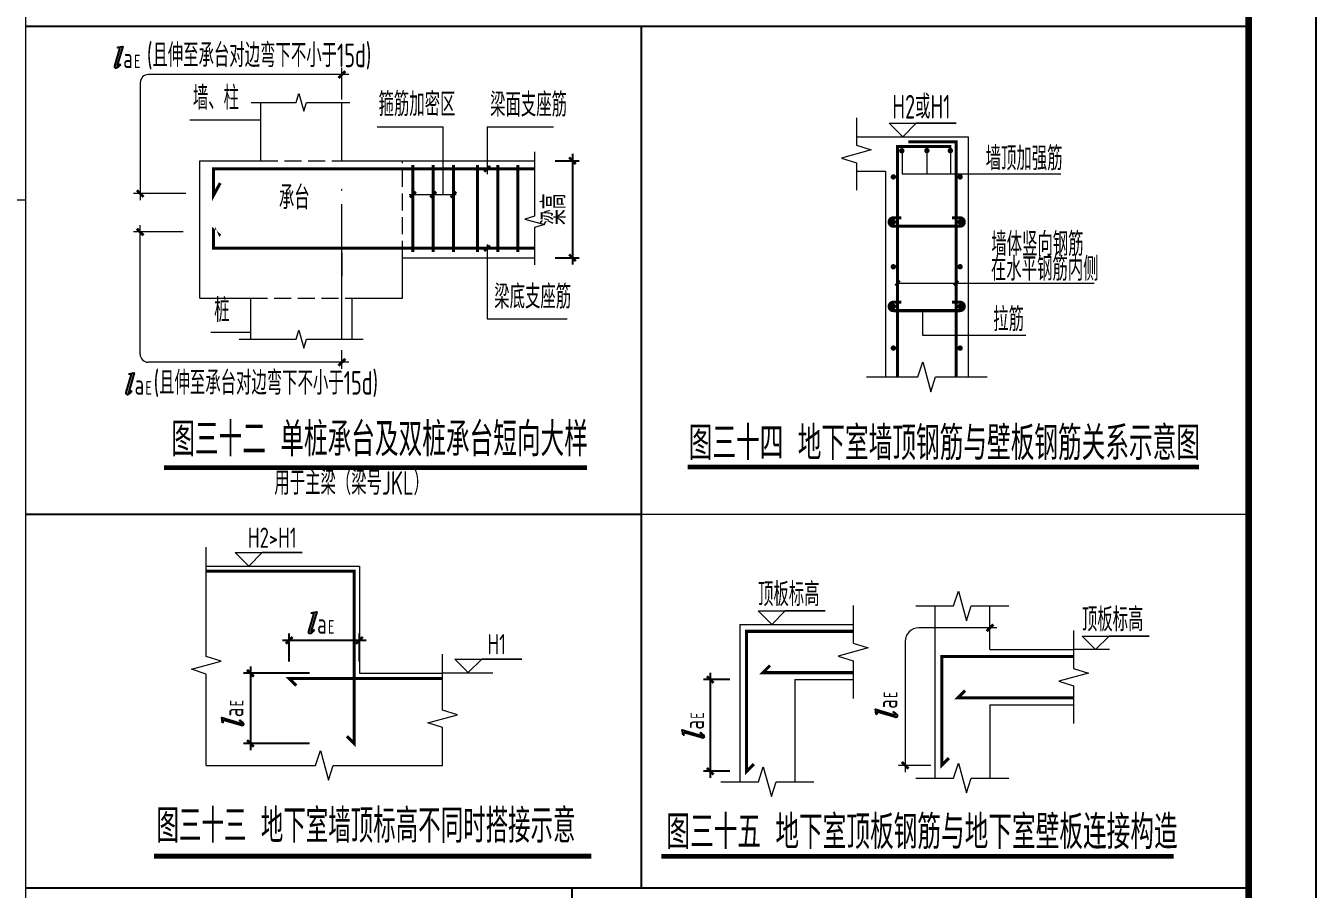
# Model space of a CAD drawing. Extents: x 5874492 to 7194610, y -939842 to -279257.
# Drawn here: x 5990915 to 6010004, y -630347 to -617569 of the extents above; entities that cross this region are included whole.
import ezdxf
from ezdxf.enums import TextEntityAlignment as Align

# ---------------------------------------------------------------- set-up
doc = ezdxf.new("R2010")
doc.units = 0
doc.header["$LTSCALE"] = 1000
doc.linetypes.add('DASH', pattern=[0.35, 0.25, -0.1])
doc.linetypes.add('DOTE', pattern=[2.4200000000000004, 2, -0.2, 0.02, -0.2])
doc.layers.add('$AUDIT_BAD_LAYER3', color=7, linetype='Continuous')
doc.layers.add('Y-云图图框', color=7, linetype='Continuous')
for name, color, linetype, lineweight in [('S-基础-DIM', 3, 'Continuous', 20), ('S-墙柱-REIN', 1, 'Continuous', 20), ('S-大样-实线', 2, 'Continuous', 20), ('S-大样-标高', 3, 'Continuous', 20), ('S-板-BEAM', 4, 'DASH', 20), ('S-轴网-轴线', 1, 'DOTE', 9), ('S-通用-TAB', 7, 'Continuous', 20), ('S-通用-TEXT', 7, 'Continuous', 20), ('S-通用-THIN', 7, 'Continuous', 20)]:
    doc.layers.add(name, color=color, linetype=linetype, lineweight=lineweight)
doc.styles.add('_YT_Name', font='', dxfattribs={"width": 0.8})
doc.styles.add('_YT_Sign_Text', font='ros.shx', dxfattribs={"width": 0.8, "bigfont": 'hztxt.shx'})
doc.styles.add('HZDX', font='tssdeng.shx', dxfattribs={"bigfont": 'tssdchn.shx'})
doc.styles.get("Standard").update_dxf_attribs({"font": 'gbenor.shx', "bigfont": 'gbcbig.shx'})
doc.styles.add('TSSD_Dimension', font='tssdeng.shx', dxfattribs={"width": 0.7, "bigfont": 'tssdchn.shx'})
doc.styles.add('TSSD_Rein', font='tssdeng.shx', dxfattribs={"width": 0.7, "bigfont": 'hztxt.shx'})
doc.styles.add('TSSD_Rein_350（文字）', font='Tssdeng.shx', dxfattribs={"width": 0.65, "height": 350, "bigfont": 'hztxt.shx'})
doc.styles.get('_YT_Name').set_extended_font_data('SimHei')
doc.dimstyles.new('TSSD_20_100', dxfattribs={"dimtxt": 250, "dimasz": 100, "dimexe": 100, "dimexo": 250, "dimgap": 100, "dimtad": 1, "dimdec": 0, "dimlfac": 0.2, "dimzin": 0, "dimdsep": 46, "dimtxsty": 'TSSD_Dimension', "dimblk": 'ARCHTICK', "dimcen": 0, "dimdle": 100, "dimclrt": 7, "dimadec": 0, "dimazin": 0, "dimtfac": 1, "dimtdec": 0, "dimtix": 1, "dimtmove": 2, "dimatfit": 3, "dimfxl": 0, "dimtolj": 1, "dimtzin": 0, "dimarcsym": 0})

# ---------------------------------------------------------------- blocks, each defined once
blk = doc.blocks.new('ECMCTK_A1_横_单行图名--0')
at = {"color": 4}
blk.add_lwpolyline([(0, 0), (841, 0), (841, 594), (0, 594)], close=True, dxfattribs=at)
at = {"const_width": 1}
blk.add_lwpolyline([(25, 10), (831, 10), (831, 584), (25, 584)], close=True, dxfattribs=at)
at = {"color": 80, "flags": 3}
for tag, height, p in [('YTHQINS', 3, (34.31412005457026, 585.5)), ('ECMCKEY', 3, (292.0665659868225, 288.228892578597)), ('YTTQINS', 5.625, (848.0265603683492, 12.8125)), ('YTFRAME', 3, (652.763599520658, 5.83713044453998)), ('YTBARCODE_T1', 3, (749.7845868459724, 5.94762214450293))]:
    blk.add_attdef(tag, text='', height=height, dxfattribs=at).set_placement(p, align=Align.MIDDLE_CENTER)
for tag, height, style, width, p in [('证书编号', 4, '_YT_Sign_Text', 0.8, (708.8656915562096, 43.81149042045581)), ('审查批准号', 4, '_YT_Sign_Text', 0.8, (761.0642124165734, 43.81149042045581)), ('工程号', 4, '_YT_Sign_Text', 0.5, (804.0764362394239, 44.12275228826911)), ('设计单位', 5.999999999999999, '_YT_Name', 0.8, (623.7464169530958, 38.60129544185475)), ('建设单位', 4, '_YT_Sign_Text', 0.8, (734.9602946534287, 36.11371279187733)), ('阶段', 4, '_YT_Sign_Text', 0.8, (804.0764362394239, 35.81408429943258)), ('项目号', 4, '_YT_Sign_Text', 0.5, (822.0773099067155, 33.72065001731971)), ('项目名称', 4, '_YT_Sign_Text', 0.8, (734.9602946534287, 28.11371279187733)), ('专业', 4, '_YT_Sign_Text', 0.8, (804.0764362394239, 27.30991628643824)), ('图纸编号', 4, '_YT_Sign_Text', 0.5, (803.9285160316213, 19.36233519530651)), ('图纸名称', 4.5, '_YT_Name', 0.8, (735.3892103430502, 15.06342029713822)), ('版本号', 4, '_YT_Sign_Text', 0.8, (822.0773099067155, 13.00177242097561)), ('出图比例', 4.2, '_YT_Sign_Text', 0.8, (681.8246771789596, 11.78151837794037)), ('日期', 4, '_YT_Sign_Text', 0.5, (803.8795155204716, 12.12894911456533))]:
    blk.add_attdef(tag, text='', height=height, dxfattribs=dict(style=style, width=width)).set_placement(p, align=Align.CENTER)
at = {"style": '_YT_Sign_Text', "width": 0.8, "flags": 3}
for tag, p, height in [('{审定人}', (605.8700265756743, 26.45148132665476), 6.24), ('{校对人}', (658.3493342660694, 26.53052129088257), 6.24), ('[审定人]', (590.9454760333838, 27.80807278700811), 4.104), ('[校对人]', (642.2349892163655, 27.82430951000031), 4.104), ('{审核人}', (606.9801036885533, 18.43968781662279), 6.24), ('{设计人}', (658.4798998346289, 18.53905114268498), 6.24), ('[审核人]', (591.0124312815092, 19.75554442451114), 4.104), ('[设计人]', (642.4725264970979, 20.21113623363228), 4.104), ('{项目负责人}', (608.2800708387625, 10.71902187573432), 6.24), ('{专业负责人}', (658.5792325186196, 10.36075046322785), 6.24), ('[项目负责人]', (590.7775188702284, 12.01214185184024), 4.104), ('[专业负责人]', (642.7409748449176, 11.76811291446589), 4.104)]:
    blk.add_attdef(tag, p, '', height=height, dxfattribs=at)
at = {"color": 80, "flags": 3}
for tag, p in [('YTQRCODE', (551.0362267398523, 11.90728206732092)), ('YTBZSIT', (25, 10)), ('EXT_TK_LEFT', (25, 10))]:
    blk.add_attdef(tag, p, '', height=3, dxfattribs=at)
blk = doc.blocks.new('_ArchTick')
at = {"color": 0, "linetype": 'ByBlock', "const_width": 0.4}
blk.add_lwpolyline([(-0.5, -0.5), (0.5, 0.5)], dxfattribs=at)
blk = doc.blocks.new('*D42')
at = {"layer": '$AUDIT_BAD_LAYER3', "color": 0, "lineweight": -2, "transparency": 16777216}
for p, q in [((299856.2361643952, 293220.0215261783), (299856.2361643952, 291663.4215261783)), ((300144.2861643955, 293120.0215261783), (299756.2361643952, 293120.0215261783)), ((300144.2861643955, 291763.4215261783), (299756.2361643952, 291763.4215261783))]:
    blk.add_line(p, q, dxfattribs=at)
at = {"layer": 'Defpoints', "color": 0, "transparency": 16777216}
for p in [(300394.2861643955, 293120.0215261783), (299856.2361643952, 291763.4215261783), (300394.2861643955, 291763.4215261783)]:
    blk.add_point(p, dxfattribs=at)
at = {"layer": '$AUDIT_BAD_LAYER3', "color": 0, "lineweight": -2, "transparency": 16777216, "xscale": 100, "yscale": 100, "zscale": 100}
for p, rotation in [((299856.2361643952, 293120.0215261783), 90), ((299856.2361643952, 291763.4215261783), 270)]:
    blk.add_blockref('_ArchTick', p, dxfattribs=dict(at, rotation=rotation))
blk = doc.blocks.new('L')
blk.add_hatch(color=256).paths.add_polyline_path([(729, 1457), (517, 1424), (520, 1401), (546, 1406), (559, 1406), (573, 1406), (589, 1401), (606, 1393), (610, 1377), (608, 1358), (402, 654), (396, 630), (402, 603), (409, 589), (425, 574), (450, 570), (481, 576), (511, 593), (538, 613), (563, 638), (581, 656), (600, 683), (620, 708), (604, 732), (591, 716), (579, 697), (563, 675), (542, 652), (524, 640), (509, 640), (499, 652), (499, 671), (503, 689)])
blk.add_lwpolyline([(517, 1424), (729, 1457), (503, 689), (499, 671), (499, 652), (509, 640), (524, 640), (542, 652), (563, 675), (579, 697), (591, 716), (604, 732), (620, 708), (600, 683), (581, 656), (563, 638), (538, 613), (511, 593), (481, 576), (450, 570), (425, 574), (409, 589), (402, 603), (396, 630), (402, 654), (608, 1358), (610, 1377), (606, 1393), (589, 1401), (573, 1406), (559, 1406), (546, 1406), (520, 1401), (517, 1424)])
blk = doc.blocks.new('LaE')
at = {"xscale": 0.362879999956931, "yscale": 0.362879999956931, "zscale": 0.362879999956931, "rotation": 4.997341366769869e-08}
blk.add_blockref('L', (79553.15325859954, 21071.7800073281), dxfattribs=at)
at = {"style": 'TSSD_Rein', "width": 0.7}
for s, height, p in [('a', 300, (79893.5041677034, 21278.28855834965)), ('E', 200, (80031.3397986623, 21278.28855834965))]:
    blk.add_text(s, height=height, rotation=4.999638994944376e-08, dxfattribs=at).set_placement(p, align=Align.CENTER)
blk = doc.blocks.new('*D41')
at = {"layer": '$AUDIT_BAD_LAYER3', "color": 0, "lineweight": -2, "transparency": 16777216}
for p, q in [((297337.18773105, 292486.7016252585), (297337.18773105, 290851.2083375324)), ((297079.7257996347, 292386.7016252585), (297437.18773105, 292386.7016252585)), ((297079.7257996347, 290951.2083375324), (297437.18773105, 290951.2083375324))]:
    blk.add_line(p, q, dxfattribs=at)
at = {"layer": 'Defpoints', "color": 0, "transparency": 16777216}
for p in [(296829.7257996347, 292386.7016252585), (296829.7257996347, 290951.2083375324), (297337.18773105, 290951.2083375324)]:
    blk.add_point(p, dxfattribs=at)
at = {"layer": '$AUDIT_BAD_LAYER3', "color": 0, "lineweight": -2, "transparency": 16777216, "xscale": 100, "yscale": 100, "zscale": 100}
for p, rotation in [((297337.18773105, 292386.7016252585), 90), ((297337.18773105, 290951.2083375324), 270)]:
    blk.add_blockref('_ArchTick', p, dxfattribs=dict(at, rotation=rotation))
at = {"layer": '$AUDIT_BAD_LAYER3', "color": 7, "transparency": 16777216, "insert": (297062.1877310499, 291668.9549813955), "char_height": 350, "attachment_point": 5, "rotation": 90, "style": 'TSSD_Dimension'}
blk.add_mtext('\\A1;梁高', dxfattribs=at)
blk = doc.blocks.new('dfgjjsdg')
at = {"layer": 'S-墙柱-REIN', "const_width": 45}
for points in [[(293386.0673213775, 280407.4148014733), (294089.5468660339, 280407.4148014733), (294089.5468660339, 276931.7648014734)], [(293222.5468660339, 276931.7648014734), (293222.5468660339, 280341.5266223018), (294017.4816777409, 280341.5266223018)]]:
    blk.add_lwpolyline(points, dxfattribs=at)
at = {"layer": 'S-墙柱-REIN', "const_width": 40}
for points in [[(293267.2122205804, 280276.9348363555, 1), (293307.2122205804, 280276.9348363555, 1)], [(293638.3407556206, 280279.9313358534, 1), (293678.3407556206, 280279.9313358534, 1)], [(293984.9575643382, 280279.8396062772, 1), (294024.9575643382, 280279.8396062772, 1)], [(293141.8903230435, 279891.0167479464, 1), (293181.8903230435, 279891.0167479464, 1)], [(294129.3656107435, 279891.0167479464, 1), (294169.3656107435, 279891.0167479464, 1)], [(293141.8903230435, 279222.9008496706, 1), (293181.8903230435, 279222.9008496706, 1)], [(294129.3656107435, 279222.9008496706, 1), (294169.3656107435, 279222.9008496706, 1)], [(293141.8903230435, 278560.6038993993, 1), (293181.8903230435, 278560.6038993993, 1)], [(294129.3656107435, 278560.6038993993, 1), (294169.3656107435, 278560.6038993993, 1)], [(293141.8903230435, 277973.5816508033, 1), (293181.8903230435, 277973.5816508033, 1)], [(294129.3656107435, 277973.5816508033, 1), (294169.3656107435, 277973.5816508033, 1)], [(293141.8903230435, 277356.4721011254, 1), (293181.8903230435, 277356.4721011254, 1)], [(294129.3656107435, 277356.4721011254, 1), (294169.3656107435, 277356.4721011254, 1)]]:
    blk.add_lwpolyline(points, format="xyb", close=True, dxfattribs=at)
at = {"layer": 'S-墙柱-REIN', "const_width": 45}
for points in [[(293281.8903230435, 279285.4008496706), (293161.8903230435, 279285.4008496706, 0.9999999999999999), (293161.8903230435, 279160.4008496706), (294149.3656107435, 279160.4008496706, 0.9999999999999999), (294149.3656107435, 279285.4008496706), (294029.3656107435, 279285.4008496706)], [(293281.8903230435, 278036.0816508033), (293161.8903230435, 278036.0816508033, 0.9999999999999999), (293161.8903230435, 277911.0816508033), (294149.3656107435, 277911.0816508033, 0.9999999999999999), (294149.3656107435, 278036.0816508033), (294029.3656107435, 278036.0816508033)]]:
    blk.add_lwpolyline(points, format="xyb", dxfattribs=at)
at = {"layer": 'S-大样-实线'}
for p, q in [((292615.646866034, 280483.9148014733), (294268.0468660339, 280483.9148014733)), ((294268.0468660339, 280483.9148014733), (294268.0468660339, 276931.7648014734)), ((292615.646866034, 279973.9148014733), (293044.0468660339, 279973.9148014733)), ((293044.0468660339, 279973.9148014733), (293044.0468660339, 276931.7648014734))]:
    blk.add_line(p, q, dxfattribs=at)
at = {"layer": 'S-大样-标高'}
blk.add_lwpolyline([(294091.3471882932, 280683.9148082221), (293499.8949753543, 280683.9148029196), (293299.8949765983, 280483.9148014733), (293099.8949751522, 280683.9148002295)], close=True, dxfattribs=at)
at = {"layer": 'S-通用-TEXT'}
for p, q in [((293290.5500414834, 280296.6543432362), (293290.5500414834, 279937.5845371883)), ((293659.0592232863, 280299.9184267927), (293659.0592232863, 279937.5845371883)), ((294009.4163428384, 280299.3362545606), (294009.4163428384, 279937.5845371883)), ((293290.5500414834, 279937.5845371883), (295637.9294642202, 279937.5845371883)), ((293207.2468660335, 278319.4974501207), (296134.5789211706, 278319.4974501207)), ((293591.7348579314, 277911.0816508033), (293591.7348579314, 277546.5759235481)), ((293591.7348579314, 277546.5759235481), (295119.8344100463, 277546.5759235481))]:
    blk.add_line(p, q, dxfattribs=at)
at = {"layer": 'S-通用-TEXT', "const_width": 32}
for points in [[(293257.9215545697, 278353.010514106), (293190.0393035758, 278285.1282631122)], [(294124.3962479928, 278353.4385756177), (294056.5139969988, 278285.5563246238)]]:
    blk.add_lwpolyline(points, dxfattribs=at)
at = {"layer": 'S-通用-TEXT', "color": 3, "const_width": 70}
blk.add_lwpolyline([(290121.1318583707, 275595.5789971915), (297682.4958848334, 275595.5789971915)], dxfattribs=at)
at = {"layer": 'S-通用-THIN'}
for points in [[(292615.646866034, 280763.9148014733), (292615.646866034, 280358.9148014733), (292835.646866034, 280288.9148014733), (292395.646866034, 280168.9148014733), (292615.646866034, 280098.9148014733), (292615.6468660339, 279693.9148014733)], [(292764.0468660339, 276931.7648014734), (293526.0468660339, 276931.7648014734), (293596.0468660339, 277151.7648014734), (293716.0468660339, 276711.7648014734), (293786.0468660339, 276931.7648014734), (294548.0468660339, 276931.7648014734)]]:
    blk.add_lwpolyline(points, dxfattribs=at)
at = {"layer": 'S-大样-标高', "color": 7, "style": 'TSSD_Rein_350（文字）', "width": 0.65}
blk.add_text('H2或H1', height=350, rotation=3.735260101223048e-07, dxfattribs=at).set_placement((294007.3762318169, 280754.2004147861), align=Align.RIGHT)
at = {"layer": 'S-通用-TEXT'}
for s, height, style, width, p in [('墙顶加强筋', 350, 'TSSD_Rein_350（文字）', 0.65, (294527.5517410155, 279988.6648899714)), ('墙体竖向钢筋', 350, 'TSSD_Rein_350（文字）', 0.65, (294611.2247905868, 278720.8342970233)), ('在水平钢筋内侧', 350, 'TSSD_Rein_350（文字）', 0.65, (294605.2247905868, 278354.6101292293)), ('拉筋', 350, 'TSSD_Rein_350（文字）', 0.65, (294640.1776106883, 277607.1886026566)), ('图三十四 地下室墙顶钢筋与壁板钢筋关系示意图', 500, 'TSSD_Rein', 0.7, (290135.3800700476, 275699.4617964504))]:
    blk.add_text(s, height=height, dxfattribs=dict(at, style=style, width=width)).set_placement(p)
blk = doc.blocks.new('*D36')
at = {"layer": '$AUDIT_BAD_LAYER3', "color": 0, "lineweight": -2, "transparency": 16777216}
for p, q in [((293047.2322296094, 285055.0287956193), (294285.0822296095, 285055.0287956193)), ((293147.2322296094, 284740.8043417169), (293147.2322296094, 285155.0287956193)), ((294185.0822296095, 284740.8043417169), (294185.0822296095, 285155.0287956193))]:
    blk.add_line(p, q, dxfattribs=at)
at = {"layer": 'Defpoints', "color": 0, "transparency": 16777216}
for p in [(294185.0822296095, 285055.0287956193), (293147.2322296094, 284490.8043417169), (294185.0822296095, 284490.8043417169)]:
    blk.add_point(p, dxfattribs=at)
at = {"layer": '$AUDIT_BAD_LAYER3', "color": 0, "lineweight": -2, "transparency": 16777216, "xscale": 100, "yscale": 100, "zscale": 100, "rotation": 180}
blk.add_blockref('_ArchTick', (293147.2322296094, 285055.0287956193), dxfattribs=at)
at = {"layer": '$AUDIT_BAD_LAYER3', "color": 0, "lineweight": -2, "transparency": 16777216, "xscale": 100, "yscale": 100, "zscale": 100}
blk.add_blockref('_ArchTick', (294185.0822296095, 285055.0287956193), dxfattribs=at)
blk = doc.blocks.new('*D37')
at = {"layer": '$AUDIT_BAD_LAYER3', "color": 0, "lineweight": -2, "transparency": 16777216}
for p, q in [((292573.4822296094, 284667.3043417169), (292573.4822296094, 283429.4543417171)), ((293446.5618846657, 284567.3043417169), (292473.4822296094, 284567.3043417169)), ((293446.5618846657, 283529.4543417171), (292473.4822296094, 283529.4543417171))]:
    blk.add_line(p, q, dxfattribs=at)
at = {"layer": 'Defpoints', "color": 0, "transparency": 16777216}
for p in [(293696.5618846657, 284567.3043417169), (292573.4822296094, 283529.4543417171), (293696.5618846657, 283529.4543417171)]:
    blk.add_point(p, dxfattribs=at)
at = {"layer": '$AUDIT_BAD_LAYER3', "color": 0, "lineweight": -2, "transparency": 16777216, "xscale": 100, "yscale": 100, "zscale": 100}
for p, rotation in [((292573.4822296094, 284567.3043417169), 90), ((292573.4822296094, 283529.4543417171), 270)]:
    blk.add_blockref('_ArchTick', p, dxfattribs=dict(at, rotation=rotation))
blk = doc.blocks.new('dfghjhj')
at = {"layer": 'S-基础-DIM'}
for p, q in [((303994.0507888938, 293660.6215438996), (303994.0507888938, 293985.0215261783)), ((304094.0507888938, 293885.0215261783), (302943.4507888937, 293885.0215261783)), ((302739.4507888937, 293681.0215261783), (302739.4507888937, 291750.4215261783)), ((303118.0920443934, 291850.1215261784), (302639.0507888938, 291850.1215261784))]:
    blk.add_line(p, q, dxfattribs=at)
blk.add_arc((302943.4507888937, 293681.0215261783), 204, 90, 180, dxfattribs=at)
at = {"layer": 'S-墙柱-REIN', "const_width": 45}
for points in [[(301970.1861643954, 293834.0215261783), (300394.2861643955, 293834.0215261783), (300394.2861643955, 291763.4215261783), (300500.3521815735, 291869.4875433563)], [(303386.1168060718, 291956.1875433562), (303280.0507888938, 291850.1215261782), (303280.0507888938, 293461.7215261783), (305230.8007888938, 293461.7215261783)], [(300740.0521815732, 293328.0875433563), (300633.9861643952, 293222.0215261783), (301970.1861643954, 293222.0215261783)], [(303625.816806072, 292955.7875433563), (303519.750788894, 292849.7215261783), (305230.8007888938, 292849.7215261783)]]:
    blk.add_lwpolyline(points, dxfattribs=at)
at = {"layer": 'S-大样-实线'}
for p, q in [((303178.0507888938, 294208.8715261784), (303178.0507888938, 291661.4215261783)), ((303994.0507888938, 293563.7215261783), (303994.0507888938, 294208.8715261784)), ((300292.2861643955, 293936.0215261783), (300292.2861643955, 291607.8715261784)), ((300292.2861643955, 293936.0215261783), (301970.1861643954, 293936.0215261783)), ((303994.0507888938, 293563.7215261783), (305230.8007888938, 293563.7215261783)), ((301108.2861643955, 293120.0215261783), (301970.1861643954, 293120.0215261783)), ((301108.2861643955, 293120.0215261783), (301108.2861643955, 291607.8715261784)), ((303994.0507888938, 292747.7215261783), (303994.0507888938, 291661.4215261783)), ((303994.0507888938, 292747.7215261783), (305230.8007888938, 292747.7215261783))]:
    blk.add_line(p, q, dxfattribs=at)
at = {"layer": 'S-大样-标高'}
blk.add_line((305763.1275278967, 293563.7215261783), (305230.8007888938, 293563.7215261783), dxfattribs=at)
for points in [[(301556.6319755297, 294136.0215329272), (300965.1797625908, 294136.0215276247), (300765.1797638348, 293936.0215261783), (300565.1797623887, 294136.0215249346)], [(306348.0501159994, 293763.7215329271), (305756.5979030605, 293763.7215276246), (305556.5979043045, 293563.7215261783), (305356.5979028584, 293763.7215249345)]]:
    blk.add_lwpolyline(points, close=True, dxfattribs=at)
at = {"layer": 'S-通用-TEXT', "color": 3, "const_width": 70}
blk.add_lwpolyline([(299130.3311371071, 290502.0519774966), (306710.4809217651, 290502.0519774966)], dxfattribs=at)
at = {"layer": 'S-通用-THIN'}
for points in [[(302898.0507888938, 294208.8715261784), (303456.0507888938, 294208.8715261784), (303526.0507888938, 294428.8715261784), (303646.0507888938, 293988.8715261784), (303716.0507888938, 294208.8715261784), (304274.0507888938, 294208.8715261784)], [(301970.1861643954, 294216.0215261783), (301970.1861643954, 293658.0215261783), (302190.1861643954, 293588.0215261783), (301750.1861643954, 293468.0215261783), (301970.1861643954, 293398.0215261783), (301970.1861643954, 292840.0215261783)], [(305230.8007888938, 293843.7215261783), (305230.8007888938, 293285.7215261783), (305450.8007888938, 293215.7215261783), (305010.8007888938, 293095.7215261783), (305230.8007888938, 293025.7215261783), (305230.8007888938, 292467.7215261783)], [(302898.0507888938, 291661.4215261783), (303456.0507888938, 291661.4215261783), (303526.0507888938, 291881.4215261783), (303646.0507888938, 291441.4215261783), (303716.0507888938, 291661.4215261783), (304274.0507888938, 291661.4215261783)], [(300012.2861643955, 291607.8715261784), (300570.2861643955, 291607.8715261784), (300640.2861643955, 291827.8715261784), (300760.2861643955, 291387.8715261784), (300830.2861643955, 291607.8715261784), (301388.2861643955, 291607.8715261784)]]:
    blk.add_lwpolyline(points, dxfattribs=at)
at = {"rotation": 90}
for p in [(323900.6206876361, 212863.9785457838), (321043.265666191, 212556.195052393)]:
    blk.add_blockref('LaE', p, dxfattribs=at)
at = {"layer": 'S-基础-DIM', "xscale": 100, "yscale": 100, "zscale": 100}
blk.add_blockref('_ArchTick', (303994.0507888938, 293885.0215261783), dxfattribs=at)
at = {"layer": 'S-基础-DIM', "xscale": 100, "yscale": 100, "zscale": 100, "rotation": 90}
blk.add_blockref('_ArchTick', (302739.4507888937, 291850.1215261784), dxfattribs=at)
at = {"layer": 'S-大样-标高', "color": 7, "style": 'TSSD_Rein_350（文字）', "width": 0.65}
for p in [(301472.6610190534, 294206.3071394912), (306264.0791595231, 293834.0071394912)]:
    blk.add_text('顶板标高', height=350, rotation=3.735260101223048e-07, dxfattribs=at).set_placement(p, align=Align.RIGHT)
at = {"layer": 'S-通用-TEXT', "style": 'TSSD_Rein', "width": 0.7}
blk.add_text('图三十五 地下室顶板钢筋与地下室壁板连接构造', height=500, dxfattribs=at).set_placement((299207.533957615, 290612.2968851072))
at = {"layer": 'S-基础-DIM'}
dim = blk.add_aligned_dim(p1=(300394.2861643955, 293120.0215261783), p2=(300394.2861643955, 291763.4215261783), distance=-538.0500000003376, text=' ', dimstyle='TSSD_20_100', dxfattribs=at)
dim.commit()
dim.dimension.update_dxf_attribs({"geometry": '*D42', "text_midpoint": (299856.2361643951, 292441.7215261784)})
blk = doc.blocks.new('dfghjk')
at = {"layer": 'S-基础-DIM'}
for p, q in [((294027.9702049419, 293661.5342479267), (291064.7209071396, 293661.5342479267)), ((293927.5965109924, 293294.7475152733), (293927.5965109926, 293761.7198268623)), ((290944.7209071396, 293541.5342479267), (290944.7209071396, 291800.9149223933)), ((291620.7604843541, 291900.5539446373), (290844.6045898739, 291900.5539446373)), ((291579.3410595634, 291332.2465059824), (290842.4246884268, 291332.2465059824)), ((290942.5410056927, 289525.2983121698), (290942.5410056927, 291431.8855282265)), ((293927.5965109924, 289305.7792867641), (293927.5965109926, 289584.3711836826)), ((294028.454468814, 289405.2983121697), (291062.5410056927, 289405.29831217))]:
    blk.add_line(p, q, dxfattribs=at)
for centre, start, end in [((291064.7209071396, 293541.5342479267), 90, 180), ((291062.5410056927, 289525.2983121698), 180, 270)]:
    blk.add_arc(centre, 120, start, end, dxfattribs=at)
at = {"layer": 'S-墙柱-REIN', "const_width": 45}
for points in [[(296777.5851502452, 292266.6630027269), (292028.8832924471, 292266.6630027269), (292028.8832924471, 291876.5753806874), (292127.4064280309, 292056.319529239)], [(294977.9352657999, 292322.3034338423), (294977.9352657999, 291036.8101461158)], [(295277.9352657999, 292322.3034338423), (295277.9352657999, 291036.8101461158)], [(295577.9352657999, 292322.3034338423), (295577.9352657999, 291036.8101461158)], [(295931.796155005, 292322.3034338423), (295931.796155005, 291036.8101461158)], [(296231.796155005, 292322.3034338423), (296231.796155005, 291036.8101461158)], [(296531.796155005, 292322.3034338423), (296531.796155005, 291036.8101461158)], [(296777.5851502452, 291092.3688500801), (292028.8832924473, 291092.3688500802), (292028.8832924471, 291358.6990631766), (292127.406428031, 291275.1732800927)]]:
    blk.add_lwpolyline(points, dxfattribs=at)
at = {"layer": 'S-大样-实线', "ltscale": 800}
for p, q in [((292727.5965109926, 292386.7016252589), (292727.5965109926, 293249.801148568)), ((293927.5965109926, 292386.7016252589), (293927.5965109926, 293249.801148568)), ((291824.7943923436, 292386.7016252589), (292727.5965109926, 292386.7016252589)), ((291824.7943923436, 290351.2083375324), (291824.7943923436, 292386.7016252589)), ((293927.5965109926, 292386.7016252589), (296777.5851502452, 292386.7016252589)), ((294824.9143657696, 290951.2083375324), (296777.5851502452, 290951.2083375324)), ((294824.9143657696, 290351.2083375324), (294824.9143657696, 290951.2083375324)), ((291824.7943923436, 290351.2083375324), (292577.5965109926, 290351.2083375324)), ((292577.5965109926, 289744.8902090882), (292577.5965109926, 290351.2083375324)), ((294077.5965109926, 290351.2083375324), (294824.9143657696, 290351.2083375324)), ((294077.5965109926, 289744.8902090882), (294077.5965109926, 290351.2083375324))]:
    blk.add_line(p, q, dxfattribs=at)
at = {"layer": 'S-板-BEAM'}
for p, q in [((292727.5965109926, 292386.7016252589), (293927.5965109926, 292386.7016252589)), ((294824.9143657696, 290951.2083375324), (294824.9143657696, 292386.7016252589)), ((292577.5965109926, 290351.2083375324), (294077.5965109926, 290351.2083375324))]:
    blk.add_line(p, q, dxfattribs=at)
at = {"layer": 'S-轴网-轴线'}
blk.add_line((293927.5965109926, 289744.8902090882), (293927.5965109925, 292055.9246937484), dxfattribs=at)
at = {"layer": 'S-通用-TEXT'}
for p, q in [((291675.3996261482, 292990.8658805798), (292732.8142554003, 292990.8658805798)), ((294450.4625239521, 292888.4508707905), (295427.4828073478, 292888.4508707905)), ((295427.4828073478, 291886.0376973326), (295427.4828073478, 292888.4508707905)), ((296077.1338402898, 292889.7170534091), (297057.491430662, 292889.717053409)), ((296077.1338402898, 292889.7170534091), (296077.1338402898, 292189.0474954122)), ((294924.1974803406, 291886.0376973326), (295617.6813976528, 291886.0376973326)), ((296074.7537280816, 291149.0063041195), (296074.7537280815, 290048.399664724)), ((293927.5965109926, 291019.5343551271), (293927.5965109926, 290678.1946429769)), ((296074.7537280815, 290048.399664724), (297257.9977462438, 290048.3996647239)), ((291986.620781126, 289848.0719250275), (292582.8142554003, 289848.0719250275))]:
    blk.add_line(p, q, dxfattribs=at)
at = {"layer": 'S-通用-TEXT', "const_width": 40}
for points in [[(296119.560247161, 292309.089409598), (296034.7074334186, 292224.2365958557)], [(295020.361672671, 291928.4641042037), (294935.5088589287, 291843.6112904613)], [(295320.361672671, 291928.4641042037), (295235.5088589287, 291843.6112904613)], [(295620.361672671, 291928.4641042037), (295535.5088589287, 291843.6112904613)], [(296117.1801349528, 291134.7952569511), (296032.3273212104, 291049.9424432088)]]:
    blk.add_lwpolyline(points, dxfattribs=at)
at = {"layer": 'S-通用-TEXT', "color": 3, "const_width": 70}
blk.add_lwpolyline([(291295.0320546575, 287842.7375035761), (297551.1210213086, 287842.7375035761)], dxfattribs=at)
at = {"layer": 'S-通用-THIN', "ltscale": 0.05}
for points in [[(292587.3634267896, 293249.801148568), (293249.5965109923, 293249.801148568), (293291.7165109924, 293381.777148568), (293363.4765109927, 293117.825148568), (293405.5965109923, 293249.801148568), (294042.6037134144, 293249.801148568)], [(296777.5851502452, 292516.696488518), (296777.5851502452, 291568.0617775038), (296632.3851502452, 291521.8617775037), (296922.7851502453, 291442.6617775038), (296777.5851502452, 291396.4617775038), (296777.5851502452, 290847.0324969082)], [(292406.0089010569, 289744.8902090882), (293249.5965109923, 289744.8902090882), (293291.7165109924, 289876.8662090882), (293363.4765109927, 289612.9142090883), (293405.5965109923, 289744.8902090882), (294243.0209887254, 289744.8902090882)]]:
    blk.add_lwpolyline(points, dxfattribs=at)
for p in [(210869.0784297977, 272478.8499189073), (211037.3203568235, 267645.5732191612)]:
    blk.add_blockref('LaE', p)
at = {"layer": 'S-基础-DIM', "xscale": 100, "yscale": 100, "zscale": 100}
for p in [(293927.5965109925, 293661.5342479267), (293927.5965109926, 289405.2983121697)]:
    blk.add_blockref('_ArchTick', p, dxfattribs=at)
at = {"layer": 'S-基础-DIM', "xscale": 100, "yscale": 100, "zscale": 100, "rotation": 90}
for p in [(290944.7209071396, 291900.5539446372), (290942.5410056927, 291332.2465059824)]:
    blk.add_blockref('_ArchTick', p, dxfattribs=at)
at = {"layer": 'S-基础-DIM', "color": 7, "style": 'TSSD_Rein_350（文字）', "width": 0.65}
for p in [(291043.5867816568, 293771.4525718319), (291142.7857186401, 288924.4383824761)]:
    blk.add_text('(且伸至承台对边弯下不小于15d)', height=350, dxfattribs=at).set_placement(p)
at = {"layer": 'S-通用-TEXT', "style": 'TSSD_Rein_350（文字）', "width": 0.65}
for s, p in [('墙、柱', (291722.2294043745, 293036.4402407067)), ('箍筋加密区', (294469.4542111186, 292941.25994842)), ('梁面支座筋', (296119.6919380004, 292935.2914135358)), ('承台', (292995.3018631527, 291562.5367611476)), ('梁底支座筋', (296180.9938566611, 290093.9740248508)), ('桩', (292037.0496338935, 289893.6462851544)), ('用于主梁（梁号JKL）', (292927.545699659, 287337.4750023873))]:
    blk.add_text(s, height=350, dxfattribs=at).set_placement(p, align=Align.BOTTOM_LEFT)
at = {"layer": 'S-通用-TEXT', "style": 'TSSD_Rein', "width": 0.7}
blk.add_text('图三十二 单桩承台及双桩承台短向大样', height=500, dxfattribs=at).set_placement((291403.1743991263, 288013.1186951892))
at = {"layer": 'S-基础-DIM'}
dim = blk.add_linear_dim(base=(297337.18773105, 290951.2083375324), p1=(296829.7257996347, 292386.7016252585), p2=(296829.7257996347, 290951.2083375324), angle=270, text='梁高', dimstyle='TSSD_20_100', dxfattribs=at)
dim.commit()
dim.dimension.update_dxf_attribs({"geometry": '*D41', "text_midpoint": (297062.1877310499, 291668.9549813955)})
blk = doc.blocks.new('ddfghj')
at = {"layer": 'S-墙柱-REIN', "const_width": 45}
for points in [[(291920.6822296096, 286076.904341717), (294108.5822296095, 286076.904341717), (294108.5822296095, 283529.4543417171), (294002.5162124315, 283635.5203588951)], [(293253.2982467874, 284384.7383245389), (293147.2322296094, 284490.8043417169), (295416.7322296094, 284490.8043417169)]]:
    blk.add_lwpolyline(points, dxfattribs=at)
at = {"layer": 'S-大样-实线', "ltscale": 800}
for p, q in [((291920.6822296091, 286153.404341717), (294185.0822296095, 286153.404341717)), ((294185.0822296095, 286153.404341717), (294185.0822296095, 284567.3043417169)), ((294185.0822296095, 284567.3043417169), (295416.7322296094, 284567.3043417169))]:
    blk.add_line(p, q, dxfattribs=at)
at = {"layer": 'S-大样-标高'}
blk.add_line((296159.9449432195, 284567.3044004475), (295416.7322296094, 284567.3043417169), dxfattribs=at)
for points in [[(293341.2779443245, 286353.4043484658), (292749.8257313857, 286353.4043431634), (292549.8257326297, 286153.404341717), (292349.8257311836, 286353.4043404732)], [(296588.9502882438, 284777.4786990441), (295997.4980753049, 284777.4786937416), (295797.4980765489, 284577.4786922953), (295597.4980751028, 284777.4786910515)]]:
    blk.add_lwpolyline(points, close=True, dxfattribs=at)
at = {"layer": 'S-通用-TEXT', "color": 3, "const_width": 70}
blk.add_lwpolyline([(291147.9573094821, 281859.8726657289), (297618.7765201021, 281859.8726657289)], dxfattribs=at)
at = {"layer": 'S-通用-THIN'}
for points in [[(291920.6822296091, 283203.161164701), (291920.6822296091, 284555.879341717), (291700.6822296091, 284625.879341717), (292140.6822296091, 284745.879341717), (291920.6822296091, 284815.879341717), (291920.6822296091, 286433.404341717)], [(295416.7322296094, 283203.161164701), (295416.7322296094, 283762.8293417169), (295196.7322296094, 283832.8293417169), (295636.7322296094, 283952.8293417169), (295416.7322296094, 284022.8293417169), (295416.7322296094, 284847.3043417169)], [(291920.6822296091, 283203.161164701), (293538.7072296093, 283203.161164701), (293608.7072296093, 283423.161164701), (293728.7072296093, 282983.161164701), (293798.7072296093, 283203.161164701), (295416.7322296094, 283203.161164701)]]:
    blk.add_lwpolyline(points, dxfattribs=at)
blk.add_blockref('LaE', (213737.5888353754, 263874.9045845384))
at = {"rotation": 90}
blk.add_blockref('LaE', (313749.2350796959, 204094.4890453552), dxfattribs=at)
at = {"layer": 'S-大样-标高', "color": 7, "style": 'TSSD_Rein', "width": 0.7}
for s, p in [('H2>H1', (293257.3069878484, 286423.6899550299)), ('H1', (296353.2650718092, 284847.7643056081))]:
    blk.add_text(s, height=300, rotation=3.735260101223048e-07, dxfattribs=at).set_placement(p, align=Align.RIGHT)
at = {"layer": 'S-通用-TEXT', "style": 'HZDX', "width": 0.7}
blk.add_text('图三十三 地下室墙顶标高不同时搭接示意', height=500, dxfattribs=at).set_placement((291185.4678808966, 282058.3487658964))
at = {"layer": 'S-基础-DIM'}
for p1, p2, distance, picture, middle in [((293147.2322296094, 284490.8043417169), (294185.0822296095, 284490.8043417169), 564.2244539023959, '*D36', (293666.1572296094, 285055.0287956193)), ((293696.5618846657, 284567.3043417169), (293696.5618846657, 283529.4543417171), -1123.0796550562955, '*D37', (292573.4822296093, 284048.3793417171))]:
    dim = blk.add_aligned_dim(p1=p1, p2=p2, distance=distance, text=' ', dimstyle='TSSD_20_100', dxfattribs=at)
    dim.commit()
    dim.dimension.update_dxf_attribs({"geometry": picture, "text_midpoint": middle})

msp = doc.modelspace()

# ---------------------------------------------------------------- linework, layer by layer
for p, q in [((5990915.430336206, -617573.641123959), (6009003.981021054, -617573.6411239591)), ((6000019.415175625, -617573.641123959), (6000019.415175625, -630329.0384840864)), ((5990915.430336206, -624796.461130062), (6000019.415175625, -624796.461130062)), ((5990915.430336206, -630329.0384840864), (6000019.415175625, -630329.0384840864)), ((5998993.463272534, -630329.0384840864), (5998993.463272534, -640034.9192517835)), ((6000019.415175625, -630329.0384840864), (6009003.9795752, -630329.0384840865))]:
    msp.add_line(p, q)
at = {"layer": 'S-通用-TAB'}
for p, q in [((5990915.430336205, -664690.589356944), (5990915.430336205, -611290.5893569817)), ((5976363.374793708, -620146.9904904375), (5990915.430336205, -620146.9904904375)), ((6000019.415175625, -624796.461130062), (6009003.9795752, -624796.4611300621))]:
    msp.add_line(p, q, dxfattribs=at)

# ---------------------------------------------------------------- block references
for name, p in [('dfghjk', (5701664.167673189, -911952.5969487994)), ('dfgjjsdg', (5710586.878608373, -899695.7568838743)), ('ddfghj', (5701664.167673189, -911718.4256310386)), ('dfghjhj', (5701184.344160401, -920364.5602274055))]:
    msp.add_blockref(name, p)
at = {"layer": 'Y-云图图框', "xscale": 100, "yscale": 100, "zscale": 100}
msp.add_blockref('ECMCTK_A1_横_单行图名--0', (5925903.981021053, -669690.5893569445), dxfattribs=at)

doc.saveas('drawing.dxf')
